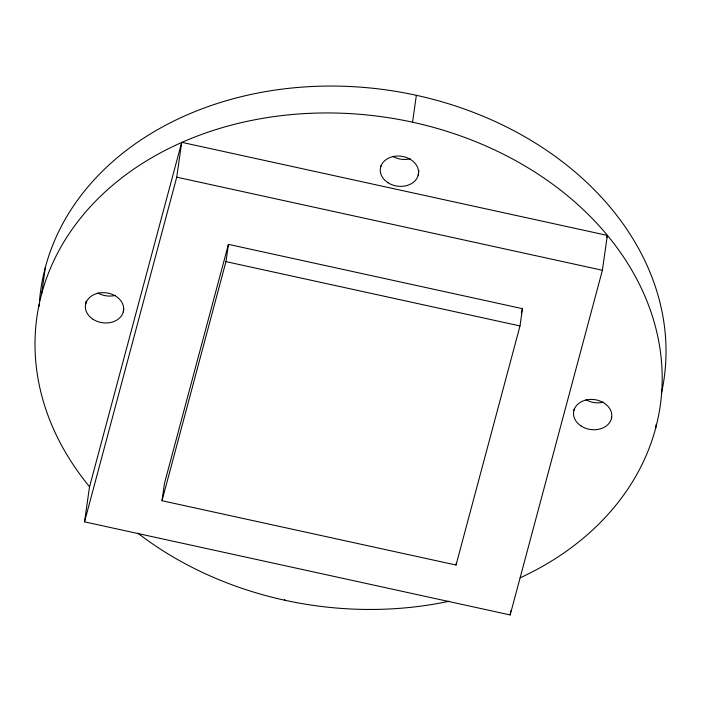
<?xml version="1.0" encoding="UTF-8"?>
<svg xmlns="http://www.w3.org/2000/svg" width="701" height="701" viewBox="0 0 701 701"><rect width="100%" height="100%" fill="white"/><g stroke="black" fill="none" stroke-linecap="round" stroke-linejoin="round"><path stroke-width="1.05" d="M41.587 294.052L45.416 267.16M85.785 303.717L86.153 301.132M84.532 521.851L89.491 486.993L181.708 142.321L607.346 235.413L602.387 270.262L510.179 614.943L84.532 521.851L176.74 177.169L181.708 142.321M123.28 311.919L123.7 308.966M162.001 500.724L164.455 483.445L228.421 244.36L522.464 308.668L520.002 325.947L456.036 565.032L162.001 500.724L225.959 261.631L228.421 244.36M284.659 600.196L284.764 599.451M380.678 167.11L380.888 165.629M412.538 122.202L416.368 95.31M418.182 175.311L418.865 170.509M456.036 565.032L456.342 562.877M510.179 614.943L510.775 610.72M573.917 410.479L574.128 408.998M611.412 418.681L611.622 417.2M655.61 428.346L656.189 424.28M521.334 312.9L522.464 308.668M606.786 237.525L607.346 235.413M176.74 177.169L602.387 270.262M225.959 261.631L520.002 325.947M89.491 486.993L89.597 486.783A314.81 246.717 8.1 0 1 173.568 146.202A314.81 246.717 8.1 0 1 609.975 238.524A314.81 246.717 8.1 0 1 520.133 577.834M449.245 601.23A314.81 246.717 8.1 0 1 137.738 533.102M39.51 300.852A314.81 246.717 8.1 0 1 389.581 90.394A314.81 246.717 8.1 0 1 661.455 393.191M39.125 306.302A314.81 246.717 8.1 0 1 39.265 304.12M115.358 295.384A19.225 15.063 8.1 0 1 97.833 292.983M410.251 158.768A19.225 15.063 8.1 0 1 392.726 156.376M603.482 402.137A19.225 15.063 8.1 0 1 585.957 399.745M93.11 319.341A19.225 15.063 8.1 0 0 123.56 310.596A19.225 15.063 8.1 0 0 96.931 293.526A19.225 15.063 8.1 0 0 93.11 319.341M388.003 182.733A19.225 15.063 8.1 0 0 418.453 173.979A19.225 15.063 8.1 0 0 391.824 156.91A19.225 15.063 8.1 0 0 388.003 182.733M581.243 426.103A19.225 15.063 8.1 0 0 611.693 417.349A19.225 15.063 8.1 0 0 585.063 400.28A19.225 15.063 8.1 0 0 581.243 426.103"/></g></svg>
